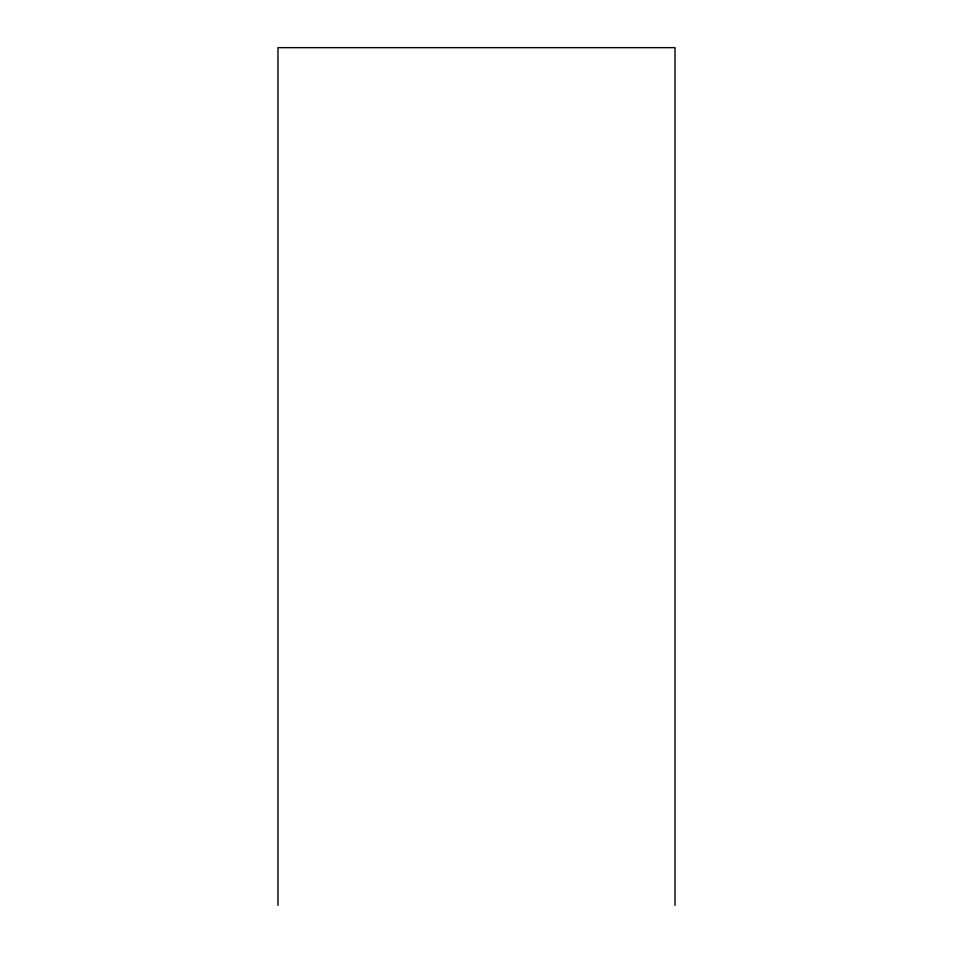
<?xml version="1.0" encoding="UTF-8"?>
<svg xmlns="http://www.w3.org/2000/svg" width="953" height="953" viewBox="0 0 953 953"><rect width="100%" height="100%" fill="white"/><g stroke="black" fill="none" stroke-linecap="round" stroke-linejoin="round"><path stroke-width="1.43" d="M675.022 905.35L675.022 47.65L277.978 47.65L277.978 905.35"/></g></svg>
